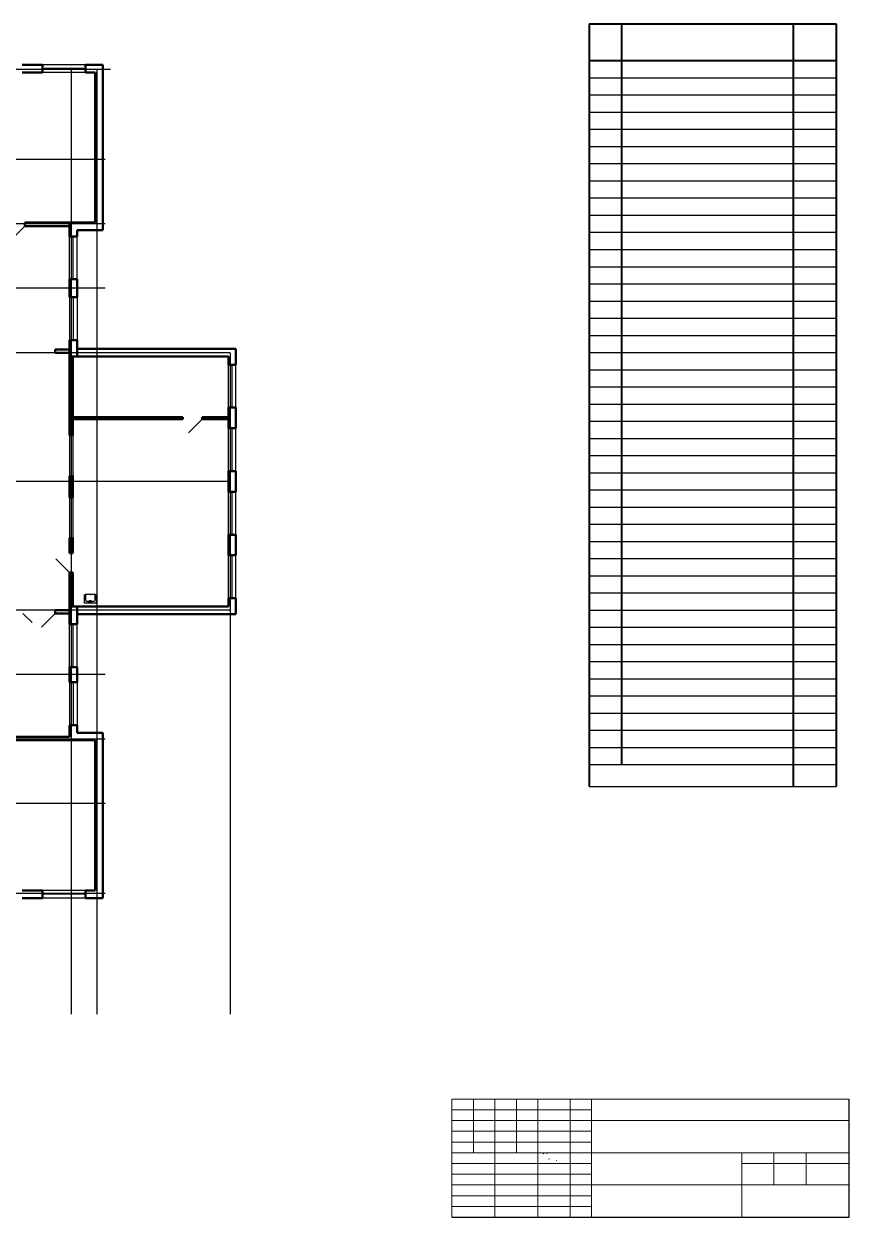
# Model space of a CAD drawing. Header units: metres. Extents: x -34 to 126, y 1 to 56.
# Drawn here: x 87.2 to 125.6, y 0.5 to 56.1 of the extents above; entities that cross this region are included whole.
import ezdxf

# ---------------------------------------------------------------- set-up
doc = ezdxf.new("R2010")
doc.units = ezdxf.units.M
doc.linetypes.add('ACAD_ISO04W100', pattern=[30, 24, -3, 0, -3])
for name, color, linetype, lineweight in [('Level 63', 7, 'Continuous', 0), ('Двери', 250, 'Continuous', 5), ('Стены', 7, 'Continuous', 50)]:
    doc.layers.add(name, color=color, linetype=linetype, lineweight=lineweight)
for name, color, linetype in [('Окна', 127, 'Continuous'), ('Оси', 30, 'Continuous'), ('размеры оси', 163, 'Continuous')]:
    doc.layers.add(name, color=color, linetype=linetype)

msp = doc.modelspace()

# ---------------------------------------------------------------- linework, layer by layer
at = {"color": 0, "linetype": 'ByBlock', "lineweight": 40}
for p, q in [((113.541, 56.095), (125.041, 56.095)), ((113.541, 56.095), (113.541, 20.567)), ((115.041, 56.095), (115.041, 21.583)), ((123.041, 56.095), (123.041, 20.567)), ((125.041, 56.095), (125.041, 20.567)), ((113.541, 54.383), (125.041, 54.383))]:
    msp.add_line(p, q, dxfattribs=at)
at = {"color": 0, "linetype": 'ByBlock', "lineweight": -2}
for p, q in [((113.541, 53.583), (125.041, 53.583)), ((113.541, 52.783), (125.041, 52.783)), ((113.541, 51.983), (125.041, 51.983)), ((113.541, 51.183), (125.041, 51.183)), ((113.541, 50.383), (125.041, 50.383)), ((113.541, 49.583), (125.041, 49.583)), ((113.541, 48.783), (125.041, 48.783)), ((113.541, 47.983), (125.041, 47.983)), ((113.541, 47.183), (125.041, 47.183)), ((113.541, 46.383), (125.041, 46.383)), ((113.541, 45.583), (125.041, 45.583)), ((113.541, 44.783), (125.041, 44.783)), ((113.541, 43.983), (125.041, 43.983)), ((113.541, 43.183), (125.041, 43.183)), ((113.541, 42.383), (125.041, 42.383)), ((113.541, 41.583), (125.041, 41.583)), ((113.541, 40.783), (125.041, 40.783)), ((113.541, 39.983), (125.041, 39.983)), ((113.541, 39.183), (125.041, 39.183)), ((113.541, 38.383), (125.041, 38.383)), ((113.541, 37.583), (125.041, 37.583)), ((113.541, 36.783), (125.041, 36.783)), ((113.541, 35.983), (125.041, 35.983)), ((113.541, 35.183), (125.041, 35.183)), ((113.541, 34.383), (125.041, 34.383)), ((113.541, 33.583), (125.041, 33.583)), ((113.541, 32.783), (125.041, 32.783)), ((113.541, 31.983), (125.041, 31.983)), ((113.541, 31.183), (125.041, 31.183)), ((113.541, 30.383), (125.041, 30.383)), ((113.541, 29.583), (125.041, 29.583)), ((113.541, 28.783), (125.041, 28.783)), ((113.541, 27.983), (125.041, 27.983)), ((113.541, 27.183), (125.041, 27.183)), ((113.541, 26.383), (125.041, 26.383)), ((113.541, 25.583), (125.041, 25.583)), ((113.541, 24.783), (125.041, 24.783)), ((113.541, 23.983), (125.041, 23.983)), ((113.541, 23.183), (125.041, 23.183)), ((113.541, 22.383), (125.041, 22.383)), ((113.541, 21.583), (125.041, 21.583))]:
    msp.add_line(p, q, dxfattribs=at)
at = {"lineweight": 50}
for p, q in [((94.623, 37.765), (94.623, 37.685)), ((95.523, 37.765), (95.523, 37.685))]:
    msp.add_line(p, q, dxfattribs=at)
at = {"lineweight": 25}
for p, q in [((89.338, 36.925), (89.338, 35.025)), ((89.418, 36.925), (89.418, 35.025)), ((89.498, 36.925), (89.498, 35.025)), ((89.338, 34.035), (89.338, 32.135)), ((89.418, 34.035), (89.418, 32.135)), ((89.498, 34.035), (89.498, 32.135))]:
    msp.add_line(p, q, dxfattribs=at)
at = {"color": 0}
for p, q in [((90.034, 29.109), (90.034, 29.511)), ((90.061, 29.532), (90.546, 29.532)), ((90.078, 29.482), (90.078, 29.226)), ((90.502, 29.503), (90.105, 29.503)), ((90.313, 29.486), (90.294, 29.486)), ((90.529, 29.226), (90.529, 29.482)), ((90.529, 29.482), (90.529, 29.482)), ((90.573, 29.511), (90.573, 29.109)), ((90.573, 29.109), (90.034, 29.109)), ((90.105, 29.205), (90.282, 29.205)), ((90.237, 29.177), (90.282, 29.177)), ((90.237, 29.147), (90.237, 29.177)), ((90.37, 29.147), (90.237, 29.147)), ((90.282, 29.155), (90.282, 29.247)), ((90.282, 29.155), (90.325, 29.155)), ((90.325, 29.155), (90.325, 29.247)), ((90.325, 29.205), (90.502, 29.205)), ((90.325, 29.177), (90.37, 29.177)), ((90.37, 29.177), (90.37, 29.147))]:
    msp.add_line(p, q, dxfattribs=at)
for p, q in [((96.738, 28.945), (89.338, 28.945)), ((125.65, 0.5), (125.65, 6)), ((107.15, 0.5), (125.65, 0.5))]:
    msp.add_line(p, q)
at = {"color": 5, "linetype": 'Continuous', "lineweight": 0}
for p, q in [((111.407, 3.454), (111.413, 3.459)), ((111.413, 3.459), (111.423, 3.457)), ((111.576, 3.469), (111.587, 3.469)), ((111.62, 3.453), (111.614, 3.453)), ((111.249, 3.144), (111.251, 3.144)), ((111.629, 3.187), (111.626, 3.186)), ((111.685, 3.234), (111.666, 3.203)), ((111.666, 3.203), (111.671, 3.203)), ((111.711, 3.188), (111.712, 3.19)), ((111.789, 3.169), (111.784, 3.164)), ((112.028, 3.145), (112.029, 3.142)), ((112.264, 3.156), (112.264, 3.154)), ((112.565, 3.231), (112.565, 3.228))]:
    msp.add_line(p, q, dxfattribs=at)
at = {"layer": 'Level 63', "color": 7, "linetype": 'Continuous', "lineweight": 13}
for p, q in [((107.15, 6), (125.65, 6)), ((107.15, 6), (107.15, 0.5)), ((108.15, 6), (108.15, 3.5)), ((109.15, 6), (109.15, 0.5)), ((110.15, 6), (110.15, 3.5)), ((111.15, 6), (111.15, 0.5)), ((112.65, 6), (112.65, 0.5)), ((113.65, 6), (113.65, 0.5)), ((113.65, 5), (125.65, 5)), ((107.15, 4), (113.65, 4)), ((107.15, 3.5), (113.65, 3.5)), ((113.65, 3.5), (125.65, 3.5)), ((120.65, 3.5), (120.65, 0.5)), ((122.15, 3.5), (122.15, 2)), ((123.65, 3.5), (123.65, 2)), ((120.65, 3), (125.65, 3)), ((113.65, 2), (125.65, 2))]:
    msp.add_line(p, q, dxfattribs=at)
at = {"layer": 'Level 63', "color": 7, "linetype": 'Continuous', "lineweight": 0}
for p, q in [((107.15, 5.5), (113.65, 5.5)), ((107.15, 5), (113.65, 5)), ((107.15, 4.5), (113.65, 4.5)), ((107.15, 3), (113.65, 3)), ((107.15, 2.5), (113.65, 2.5)), ((107.15, 2), (113.65, 2)), ((107.15, 1.5), (113.65, 1.5)), ((107.15, 1), (113.65, 1))]:
    msp.add_line(p, q, dxfattribs=at)
at = {"layer": 'Двери'}
for p, q in [((87.257, 46.675), (86.621, 46.038)), ((95.523, 37.685), (94.887, 37.048)), ((89.338, 30.54), (88.702, 31.177)), ((87.168, 28.625), (87.593, 28.2)), ((88.668, 28.625), (88.032, 27.988))]:
    msp.add_line(p, q, dxfattribs=at)
at = {"layer": 'Окна'}
for p, q in [((90.088, 54.185), (88.088, 54.185)), ((90.088, 54.01), (88.088, 54.01)), ((90.088, 53.835), (88.088, 53.835)), ((89.338, 44.195), (89.338, 46.195)), ((89.513, 44.195), (89.513, 46.195)), ((89.688, 44.195), (89.688, 46.195)), ((89.338, 44.085), (89.338, 44.195)), ((89.688, 44.085), (89.688, 44.195)), ((89.338, 43.355), (89.338, 41.355)), ((89.513, 43.355), (89.513, 41.355)), ((89.688, 43.355), (89.688, 41.355)), ((96.738, 38.215), (96.738, 40.215)), ((96.913, 38.215), (96.913, 40.215)), ((97.088, 38.215), (97.088, 40.215)), ((96.738, 35.255), (96.738, 37.255)), ((96.913, 35.255), (96.913, 37.255)), ((97.088, 35.255), (97.088, 37.255)), ((89.338, 36.925), (89.338, 37.025)), ((89.338, 34.035), (89.338, 34.135)), ((96.738, 32.295), (96.738, 34.295)), ((96.913, 32.295), (96.913, 34.295)), ((97.088, 32.295), (97.088, 34.295)), ((96.738, 29.335), (96.738, 31.335)), ((96.913, 29.335), (96.913, 31.335)), ((97.088, 29.335), (97.088, 31.335)), ((89.338, 26.125), (89.338, 28.125)), ((89.513, 26.125), (89.513, 28.125)), ((89.688, 26.125), (89.688, 28.125)), ((89.338, 25.425), (89.338, 23.425)), ((89.513, 25.425), (89.513, 23.425)), ((89.688, 25.425), (89.688, 23.425)), ((90.088, 15.715), (88.088, 15.715)), ((90.088, 15.54), (88.088, 15.54)), ((90.088, 15.365), (88.088, 15.365))]:
    msp.add_line(p, q, dxfattribs=at)
at = {"layer": 'Оси', "linetype": 'ACAD_ISO04W100', "ltscale": 40}
for p, q in [((91.249, 53.975), (6.269, 53.975)), ((89.418, 53.975), (89.418, 9.953)), ((90.618, 53.975), (90.618, 9.953)), ((91.004, 49.775), (6.269, 49.775)), ((91.004, 46.775), (6.269, 46.775)), ((91.004, 43.775), (6.269, 43.775)), ((96.818, 40.775), (6.269, 40.775)), ((96.818, 40.775), (96.818, 9.953)), ((96.818, 34.775), (6.269, 34.775)), ((96.818, 28.775), (6.269, 28.775)), ((91.004, 25.775), (6.269, 25.775)), ((91.004, 22.775), (6.269, 22.775)), ((91.004, 19.775), (6.269, 19.775)), ((91.004, 15.575), (6.269, 15.575))]:
    msp.add_line(p, q, dxfattribs=at)
at = {"layer": 'размеры оси', "color": 7, "lineweight": 30}
msp.add_line((113.541, 20.567), (125.041, 20.567), dxfattribs=at)
at = {"layer": 'Стены'}
for p, q in [((88.088, 54.185), (87.128, 54.185)), ((88.088, 53.835), (88.088, 54.185)), ((90.888, 54.185), (90.088, 54.185)), ((90.088, 53.835), (90.088, 54.185)), ((90.888, 54.185), (90.888, 46.485)), ((88.088, 53.835), (87.128, 53.835)), ((90.538, 53.835), (90.088, 53.835)), ((90.538, 53.835), (90.538, 46.835)), ((87.257, 46.835), (90.538, 46.835)), ((87.257, 46.835), (87.257, 46.675)), ((89.338, 46.195), (89.338, 46.835)), ((87.257, 46.675), (89.338, 46.675)), ((89.338, 46.195), (89.688, 46.195)), ((90.888, 46.485), (89.688, 46.485)), ((89.688, 46.195), (89.688, 46.485)), ((89.338, 43.355), (89.338, 44.195)), ((89.338, 44.195), (89.688, 44.195)), ((89.688, 43.355), (89.688, 44.195)), ((89.338, 43.355), (89.688, 43.355)), ((89.338, 39.706), (89.338, 41.355)), ((89.338, 41.355), (89.688, 41.355)), ((89.688, 40.605), (89.688, 41.355)), ((88.668, 40.925), (89.338, 40.925)), ((88.668, 40.925), (88.668, 40.765)), ((88.668, 40.765), (89.338, 40.765)), ((96.738, 40.605), (89.338, 40.605)), ((89.498, 39.706), (89.498, 40.605)), ((97.088, 40.955), (89.688, 40.955)), ((89.688, 40.605), (96.738, 40.605)), ((96.738, 40.215), (96.738, 40.605)), ((97.088, 40.215), (97.088, 40.955)), ((97.088, 40.215), (96.738, 40.215)), ((89.338, 39.706), (89.498, 39.706)), ((89.338, 38.806), (89.338, 39.706)), ((89.498, 38.806), (89.498, 39.706)), ((89.338, 36.925), (89.338, 38.806)), ((89.338, 38.806), (89.498, 38.806)), ((89.498, 36.925), (89.498, 38.806)), ((96.738, 37.255), (96.738, 38.215)), ((97.088, 38.215), (96.738, 38.215)), ((97.088, 37.255), (97.088, 38.215)), ((94.623, 37.765), (89.498, 37.765)), ((94.623, 37.685), (89.498, 37.685)), ((96.738, 37.765), (95.523, 37.765)), ((96.738, 37.685), (95.523, 37.685)), ((97.088, 37.255), (96.738, 37.255)), ((89.498, 36.925), (89.338, 36.925)), ((96.738, 34.295), (96.738, 35.255)), ((97.088, 35.255), (96.738, 35.255)), ((97.088, 34.295), (97.088, 35.255)), ((89.338, 34.035), (89.338, 35.025)), ((89.498, 35.025), (89.338, 35.025)), ((89.498, 34.035), (89.498, 35.025)), ((89.498, 34.035), (89.338, 34.035)), ((97.088, 34.295), (96.738, 34.295)), ((96.738, 31.335), (96.738, 32.295)), ((97.088, 32.295), (96.738, 32.295)), ((97.088, 31.335), (97.088, 32.295)), ((89.338, 31.44), (89.338, 32.135)), ((89.498, 32.135), (89.338, 32.135)), ((89.498, 31.44), (89.498, 32.135)), ((89.338, 31.44), (89.498, 31.44)), ((97.088, 31.335), (96.738, 31.335)), ((89.338, 28.625), (89.338, 30.54)), ((89.338, 30.54), (89.498, 30.54)), ((89.498, 28.945), (89.498, 30.54)), ((89.338, 28.945), (96.738, 28.945)), ((89.688, 28.595), (89.688, 28.945)), ((96.738, 28.945), (96.738, 29.335)), ((97.088, 29.335), (96.738, 29.335)), ((97.088, 28.595), (97.088, 29.335)), ((88.668, 28.785), (89.338, 28.785)), ((88.668, 28.785), (88.668, 28.625)), ((88.668, 28.625), (89.338, 28.625)), ((89.338, 28.125), (89.338, 28.625)), ((89.688, 28.125), (89.688, 28.595)), ((97.088, 28.595), (89.688, 28.595)), ((89.338, 28.125), (89.688, 28.125)), ((89.338, 25.425), (89.338, 26.125)), ((89.338, 26.125), (89.688, 26.125)), ((89.688, 25.425), (89.688, 26.125)), ((89.338, 25.425), (89.688, 25.425)), ((89.338, 23.425), (89.688, 23.425)), ((89.338, 23.425), (89.338, 22.875)), ((89.688, 23.065), (89.688, 23.425)), ((81.038, 22.875), (89.338, 22.875)), ((90.888, 23.065), (89.688, 23.065)), ((90.888, 15.365), (90.888, 23.065)), ((81.038, 22.715), (90.538, 22.715)), ((90.538, 15.715), (90.538, 22.715)), ((88.088, 15.715), (87.128, 15.715)), ((88.088, 15.715), (88.088, 15.365)), ((90.538, 15.715), (90.088, 15.715)), ((90.088, 15.715), (90.088, 15.365)), ((88.088, 15.365), (87.128, 15.365)), ((90.888, 15.365), (90.088, 15.365))]:
    msp.add_line(p, q, dxfattribs=at)

doc.saveas('drawing.dxf')
